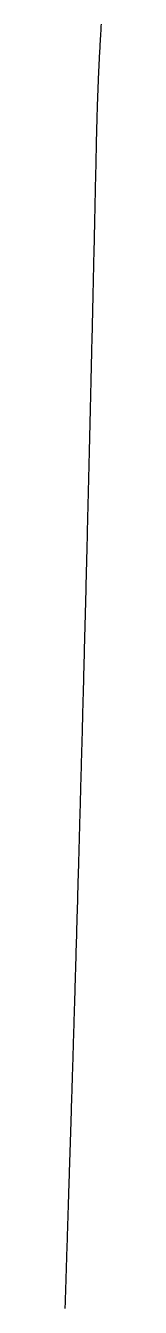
# Model space of a CAD drawing. Header units: metres. Extents: x -49 to 49, y -148 to 148.
# Drawn here: x -10.65 to -9.61, y -36.93 to 0 of the extents above; entities that cross this region are included whole.
import ezdxf

# ---------------------------------------------------------------- set-up
doc = ezdxf.new("R2010")
doc.units = ezdxf.units.M

msp = doc.modelspace()

# ---------------------------------------------------------------- linework, layer by layer
for points in [[(-9.607, 0.038), (-9.61, -0.013), (-9.613, -0.063), (-9.616, -0.113), (-9.619, -0.163), (-9.622, -0.213), (-9.625, -0.263), (-9.627, -0.313), (-9.63, -0.364), (-9.633, -0.414), (-9.636, -0.464), (-9.639, -0.514), (-9.642, -0.564), (-9.644, -0.614), (-9.647, -0.664), (-9.65, -0.714), (-9.652, -0.765), (-9.655, -0.815), (-9.658, -0.865), (-9.66, -0.915), (-9.663, -0.965), (-9.665, -1.015), (-9.668, -1.065), (-9.67, -1.115), (-9.673, -1.165), (-9.675, -1.216), (-9.678, -1.266), (-9.68, -1.316), (-9.682, -1.366), (-9.685, -1.416), (-9.687, -1.466), (-9.689, -1.516), (-9.691, -1.566), (-9.694, -1.616), (-9.696, -1.666), (-9.698, -1.717), (-9.7, -1.767), (-9.702, -1.817), (-9.704, -1.867), (-9.706, -1.917), (-9.708, -1.967), (-9.71, -2.017), (-9.712, -2.067), (-9.714, -2.117), (-9.715, -2.167), (-9.717, -2.217), (-9.719, -2.267), (-9.721, -2.318), (-9.722, -2.368), (-9.724, -2.418), (-9.725, -2.468), (-9.727, -2.518), (-9.728, -2.568), (-9.73, -2.618), (-9.731, -2.668), (-9.733, -2.718), (-9.734, -2.768), (-9.735, -2.818), (-9.736, -2.868), (-9.738, -2.918), (-9.739, -2.968), (-9.74, -3.018)], [(-9.74, -3.018), (-9.743, -3.138), (-9.745, -3.258), (-9.748, -3.377), (-9.75, -3.496), (-9.753, -3.615), (-9.756, -3.733), (-9.758, -3.851), (-9.761, -3.969), (-9.763, -4.087), (-9.766, -4.204), (-9.769, -4.322), (-9.771, -4.439), (-9.774, -4.555), (-9.776, -4.672), (-9.779, -4.788), (-9.781, -4.904), (-9.784, -5.02), (-9.787, -5.135), (-9.789, -5.25), (-9.792, -5.365), (-9.794, -5.48), (-9.797, -5.594), (-9.799, -5.708), (-9.802, -5.822), (-9.804, -5.936), (-9.807, -6.049), (-9.81, -6.163), (-9.812, -6.275), (-9.815, -6.388), (-9.817, -6.501), (-9.82, -6.613), (-9.822, -6.725), (-9.825, -6.836), (-9.827, -6.948), (-9.83, -7.059), (-9.832, -7.17), (-9.835, -7.281), (-9.837, -7.391), (-9.84, -7.501), (-9.842, -7.611), (-9.845, -7.721), (-9.847, -7.83), (-9.85, -7.94), (-9.852, -8.049), (-9.855, -8.157), (-9.857, -8.266), (-9.86, -8.374), (-9.862, -8.482), (-9.865, -8.59), (-9.867, -8.698), (-9.87, -8.805), (-9.872, -8.912), (-9.875, -9.019), (-9.877, -9.125), (-9.88, -9.232), (-9.882, -9.338), (-9.885, -9.444), (-9.887, -9.549), (-9.89, -9.655), (-9.892, -9.76), (-9.895, -9.865), (-9.897, -9.969), (-9.9, -10.074), (-9.902, -10.178), (-9.904, -10.282), (-9.907, -10.386), (-9.909, -10.489), (-9.912, -10.592), (-9.914, -10.696), (-9.917, -10.798), (-9.919, -10.901), (-9.921, -11.003), (-9.924, -11.105), (-9.926, -11.207), (-9.929, -11.309), (-9.931, -11.41), (-9.934, -11.511), (-9.936, -11.612), (-9.938, -11.713), (-9.941, -11.813), (-9.943, -11.914), (-9.946, -12.014), (-9.948, -12.113), (-9.95, -12.213), (-9.953, -12.312), (-9.955, -12.411), (-9.958, -12.51), (-9.96, -12.609), (-9.962, -12.707), (-9.965, -12.805), (-9.967, -12.903), (-9.97, -13.001), (-9.972, -13.099), (-9.974, -13.196), (-9.977, -13.293), (-9.979, -13.39), (-9.981, -13.486), (-9.984, -13.583), (-9.986, -13.679), (-9.988, -13.775), (-9.991, -13.871), (-9.993, -13.966), (-9.996, -14.061), (-9.998, -14.156), (-10, -14.251), (-10.003, -14.346), (-10.005, -14.44), (-10.007, -14.534), (-10.01, -14.628), (-10.012, -14.722), (-10.014, -14.815), (-10.017, -14.909), (-10.019, -15.002), (-10.021, -15.095), (-10.024, -15.187), (-10.026, -15.28), (-10.028, -15.372), (-10.03, -15.464), (-10.033, -15.555), (-10.035, -15.647), (-10.037, -15.738), (-10.04, -15.829), (-10.042, -15.92), (-10.044, -16.011), (-10.047, -16.101), (-10.049, -16.192), (-10.051, -16.282), (-10.053, -16.371), (-10.056, -16.461), (-10.058, -16.55), (-10.06, -16.64), (-10.062, -16.728), (-10.065, -16.817), (-10.067, -16.906), (-10.069, -16.994), (-10.072, -17.082), (-10.074, -17.17), (-10.076, -17.258), (-10.078, -17.345), (-10.081, -17.432), (-10.083, -17.519), (-10.085, -17.606), (-10.087, -17.693), (-10.089, -17.779), (-10.092, -17.866), (-10.094, -17.952), (-10.096, -18.037), (-10.098, -18.123), (-10.101, -18.208), (-10.103, -18.294), (-10.105, -18.379), (-10.107, -18.463), (-10.109, -18.548), (-10.112, -18.632), (-10.114, -18.716), (-10.116, -18.8), (-10.118, -18.884), (-10.12, -18.968), (-10.123, -19.051), (-10.125, -19.134), (-10.127, -19.217), (-10.129, -19.3), (-10.131, -19.382), (-10.134, -19.465), (-10.136, -19.547), (-10.138, -19.629), (-10.14, -19.71), (-10.142, -19.792), (-10.144, -19.873), (-10.147, -19.954), (-10.149, -20.035), (-10.151, -20.116), (-10.153, -20.196), (-10.155, -20.277), (-10.157, -20.357), (-10.159, -20.437), (-10.162, -20.517), (-10.164, -20.596), (-10.166, -20.676), (-10.168, -20.755), (-10.17, -20.834), (-10.172, -20.912), (-10.174, -20.991), (-10.177, -21.069), (-10.179, -21.147), (-10.181, -21.225), (-10.183, -21.303), (-10.185, -21.381), (-10.187, -21.458), (-10.189, -21.535), (-10.191, -21.612), (-10.193, -21.689), (-10.195, -21.766), (-10.198, -21.842), (-10.2, -21.919), (-10.202, -21.995), (-10.204, -22.07), (-10.206, -22.146), (-10.208, -22.222), (-10.21, -22.297), (-10.212, -22.372), (-10.214, -22.447), (-10.216, -22.522), (-10.218, -22.596), (-10.22, -22.671), (-10.222, -22.745), (-10.224, -22.819), (-10.227, -22.893), (-10.229, -22.966), (-10.231, -23.04), (-10.233, -23.113), (-10.235, -23.186), (-10.237, -23.259), (-10.239, -23.331), (-10.241, -23.404), (-10.243, -23.476), (-10.245, -23.548), (-10.247, -23.62), (-10.249, -23.692), (-10.251, -23.764), (-10.253, -23.835), (-10.255, -23.906), (-10.257, -23.977), (-10.259, -24.048), (-10.261, -24.119), (-10.263, -24.189), (-10.265, -24.26), (-10.267, -24.33), (-10.269, -24.4), (-10.271, -24.47), (-10.273, -24.539), (-10.275, -24.609), (-10.277, -24.678), (-10.279, -24.747), (-10.281, -24.816), (-10.283, -24.884), (-10.285, -24.953), (-10.287, -25.021), (-10.289, -25.09), (-10.29, -25.158), (-10.292, -25.225), (-10.294, -25.293), (-10.296, -25.361), (-10.298, -25.428), (-10.3, -25.495), (-10.302, -25.562), (-10.304, -25.629), (-10.306, -25.695), (-10.308, -25.762), (-10.31, -25.828), (-10.312, -25.894), (-10.314, -25.96), (-10.316, -26.026), (-10.317, -26.092), (-10.319, -26.157), (-10.321, -26.222), (-10.323, -26.287), (-10.325, -26.352), (-10.327, -26.417), (-10.329, -26.482), (-10.331, -26.546), (-10.333, -26.61), (-10.334, -26.674), (-10.336, -26.738), (-10.338, -26.802), (-10.34, -26.865), (-10.342, -26.929), (-10.344, -26.992), (-10.346, -27.055), (-10.348, -27.118), (-10.349, -27.181), (-10.351, -27.243), (-10.353, -27.306), (-10.355, -27.368), (-10.357, -27.43), (-10.359, -27.492), (-10.36, -27.554), (-10.362, -27.616), (-10.364, -27.677), (-10.366, -27.738), (-10.368, -27.799), (-10.37, -27.86), (-10.371, -27.921), (-10.373, -27.982), (-10.375, -28.042), (-10.377, -28.103), (-10.379, -28.163), (-10.38, -28.223), (-10.382, -28.283), (-10.384, -28.342), (-10.386, -28.402), (-10.388, -28.461), (-10.389, -28.52), (-10.391, -28.579), (-10.393, -28.638), (-10.395, -28.697), (-10.396, -28.756), (-10.398, -28.814), (-10.4, -28.872), (-10.402, -28.93), (-10.403, -28.988), (-10.405, -29.046), (-10.407, -29.104), (-10.409, -29.161), (-10.41, -29.219), (-10.412, -29.276), (-10.414, -29.333), (-10.416, -29.39), (-10.417, -29.447), (-10.419, -29.503), (-10.421, -29.56), (-10.423, -29.616), (-10.424, -29.672), (-10.426, -29.728), (-10.428, -29.784), (-10.429, -29.84), (-10.431, -29.895), (-10.433, -29.951), (-10.434, -30.006), (-10.436, -30.061), (-10.438, -30.116), (-10.44, -30.171), (-10.441, -30.225), (-10.443, -30.28), (-10.445, -30.334), (-10.446, -30.389), (-10.448, -30.443), (-10.45, -30.497), (-10.451, -30.55), (-10.453, -30.604), (-10.455, -30.658), (-10.456, -30.711), (-10.458, -30.764), (-10.46, -30.817), (-10.461, -30.87), (-10.463, -30.923), (-10.464, -30.976), (-10.466, -31.028), (-10.468, -31.08), (-10.469, -31.133), (-10.471, -31.185), (-10.473, -31.237), (-10.474, -31.289), (-10.476, -31.34), (-10.477, -31.392), (-10.479, -31.443), (-10.481, -31.494), (-10.482, -31.545), (-10.484, -31.596), (-10.485, -31.647), (-10.487, -31.698), (-10.489, -31.749), (-10.49, -31.799), (-10.492, -31.849), (-10.493, -31.899), (-10.495, -31.949), (-10.496, -31.999), (-10.498, -32.049), (-10.5, -32.099), (-10.501, -32.148), (-10.503, -32.198), (-10.504, -32.247), (-10.506, -32.296), (-10.507, -32.345), (-10.509, -32.394), (-10.51, -32.442), (-10.512, -32.491), (-10.513, -32.539), (-10.515, -32.588), (-10.516, -32.636), (-10.518, -32.684), (-10.519, -32.732), (-10.521, -32.779), (-10.523, -32.827), (-10.524, -32.875), (-10.526, -32.922), (-10.527, -32.969), (-10.528, -33.016), (-10.53, -33.063), (-10.531, -33.11), (-10.533, -33.157), (-10.534, -33.204), (-10.536, -33.25), (-10.537, -33.296), (-10.539, -33.343), (-10.54, -33.389), (-10.542, -33.435), (-10.543, -33.481), (-10.545, -33.526), (-10.546, -33.572), (-10.548, -33.618), (-10.549, -33.663), (-10.55, -33.708), (-10.552, -33.753), (-10.553, -33.798), (-10.555, -33.843), (-10.556, -33.888), (-10.558, -33.933), (-10.559, -33.977), (-10.56, -34.022), (-10.562, -34.066), (-10.563, -34.11), (-10.565, -34.154), (-10.566, -34.198), (-10.567, -34.242), (-10.569, -34.286), (-10.57, -34.329), (-10.572, -34.373), (-10.573, -34.416), (-10.574, -34.459), (-10.576, -34.502), (-10.577, -34.545), (-10.579, -34.588), (-10.58, -34.631), (-10.581, -34.674), (-10.583, -34.716), (-10.584, -34.759), (-10.585, -34.801), (-10.587, -34.843), (-10.588, -34.885), (-10.589, -34.927), (-10.591, -34.969), (-10.592, -35.011), (-10.593, -35.053), (-10.595, -35.094), (-10.596, -35.135), (-10.597, -35.177), (-10.599, -35.218), (-10.6, -35.259), (-10.601, -35.3), (-10.603, -35.341), (-10.604, -35.382), (-10.605, -35.422), (-10.606, -35.463), (-10.608, -35.503), (-10.609, -35.544), (-10.61, -35.584), (-10.612, -35.624), (-10.613, -35.664), (-10.614, -35.704), (-10.615, -35.744), (-10.617, -35.783), (-10.618, -35.823), (-10.619, -35.862), (-10.62, -35.902), (-10.622, -35.941), (-10.623, -35.98), (-10.624, -36.019), (-10.625, -36.058), (-10.627, -36.097), (-10.628, -36.136), (-10.629, -36.174), (-10.63, -36.213), (-10.631, -36.251), (-10.633, -36.29), (-10.634, -36.328), (-10.635, -36.366), (-10.636, -36.404), (-10.637, -36.442), (-10.639, -36.48), (-10.64, -36.518), (-10.641, -36.555), (-10.642, -36.593), (-10.643, -36.63), (-10.645, -36.668), (-10.646, -36.705), (-10.647, -36.742), (-10.648, -36.779), (-10.649, -36.816), (-10.65, -36.853), (-10.652, -36.89), (-10.653, -36.927), (-10.654, -36.963)]]:
    msp.add_lwpolyline(points)

doc.saveas('drawing.dxf')
